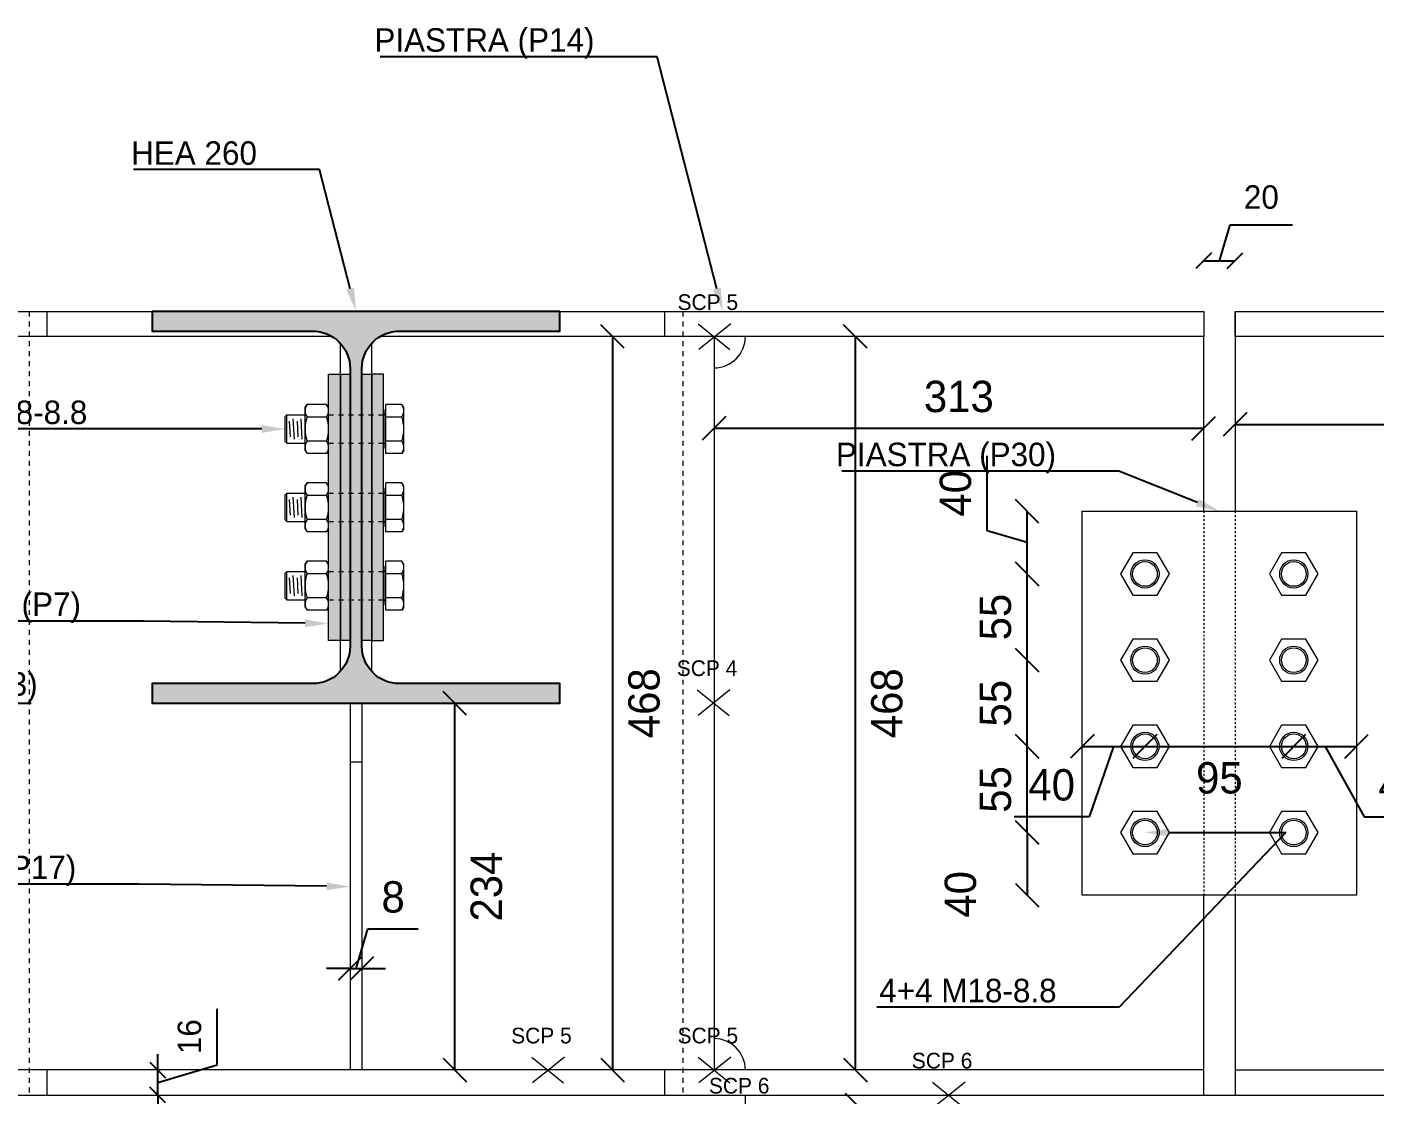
# Model space of a CAD drawing. Header units: millimetres. Extents: x -6949 to 549764, y -83146 to 127128.
# Drawn here: x 51475 to 52335, y -46460 to -45779 of the extents above; entities that cross this region are included whole.
import ezdxf
from ezdxf import colors
from ezdxf.entities.mleader import LeaderData, LeaderLine
from ezdxf.math import Vec2, Vec3

# ---------------------------------------------------------------- set-up
doc = ezdxf.new("R2010")
doc.units = ezdxf.units.MM
doc.linetypes.add('Tratto', pattern=[6.35, 3.175, -3.175])
for name, color, linetype, lineweight in [('bulloni', 5, 'Continuous', 9), ('piastra', 6, 'Continuous', 18), ('S-BEAM', 5, 'Continuous', 18), ('S-COLS', 7, 'Continuous', 18), ('SEZIONI acciaio - Steel sections', 7, 'Continuous', 25), ('tratteggio', 253, 'Tratto', 15)]:
    doc.layers.add(name, color=color, linetype=linetype, lineweight=lineweight)
doc.layers.add('quote', color=7, linetype='Continuous', lineweight=5, true_color=0x383838)
doc.styles.get("Standard").update_dxf_attribs({"font": ''})
doc.styles.get('Standard').set_extended_font_data('Bahnschrift Light')
doc.dimstyles.new('Q 1_10', dxfattribs={"dimtxt": 15, "dimasz": 10, "dimexe": 0.18, "dimexo": 0.0625, "dimgap": 10, "dimtad": 2, "dimdec": 0, "dimzin": 0, "dimdsep": 46, "dimtxsty": 'Standard', "dimblk": 'OBLIQUE', "dimcen": 0, "dimse1": 1, "dimse2": 1, "dimadec": 0, "dimazin": 0, "dimtfac": 1, "dimtdec": 0, "dimtofl": 0, "dimtmove": 1, "dimatfit": 3, "dimfxl": 1, "dimtolj": 1, "dimtzin": 0, "dimarcsym": 1})
doc.dimstyles.new('Q 1_15', dxfattribs={"dimtxt": 20, "dimasz": 15, "dimexe": 0.18, "dimexo": 0.0625, "dimgap": 10, "dimtad": 2, "dimdec": 0, "dimzin": 0, "dimdsep": 46, "dimtxsty": 'Standard', "dimblk": 'OBLIQUE', "dimcen": 0, "dimse1": 1, "dimse2": 1, "dimadec": 0, "dimazin": 0, "dimtfac": 1, "dimtdec": 0, "dimtofl": 0, "dimtmove": 1, "dimatfit": 3, "dimfxl": 1, "dimtolj": 1, "dimtzin": 0, "dimarcsym": 1})

# ---------------------------------------------------------------- blocks, each defined once
blk = doc.blocks.new('_Oblique')
at = {"color": 0, "linetype": 'ByBlock', "lineweight": -2}
blk.add_line((-0.5, -0.5), (0.5, 0.5), dxfattribs=at)
blk = doc.blocks.new('*D946')
at = {"layer": 'Defpoints', "color": 0, "transparency": 16777216}
for p in [(51911.99, -46466.99), (52004.64, -46466.66), (51913.29, -46830.14)]:
    blk.add_point(p, dxfattribs=at)
at = {"layer": 'quote', "color": 0, "lineweight": -2, "transparency": 16777216}
blk.add_line((52005.94, -46829.81), (52004.64, -46466.66), dxfattribs=at)
at = {"layer": 'quote', "color": 0, "lineweight": -2, "transparency": 16777216, "xscale": 15, "yscale": 15, "zscale": 15}
for p, rotation in [((52004.64, -46466.66), 90.20579353596455), ((52005.94, -46829.81), 270.2057935359646)]:
    blk.add_blockref('_Oblique', p, dxfattribs=dict(at, rotation=rotation))
at = {"layer": 'quote', "color": 0, "transparency": 16777216, "insert": (52025.49, -46648.16), "char_height": 20, "attachment_point": 5, "rotation": 270.20579}
blk.add_mtext('\\A1;363', dxfattribs=at)
blk = doc.blocks.new('*D948')
at = {"layer": 'Defpoints', "color": 0, "transparency": 16777216}
for p in [(51971.26, -45976.14), (51971.26, -46444.14), (52003.44, -46444.14)]:
    blk.add_point(p, dxfattribs=at)
at = {"layer": 'quote', "color": 0, "lineweight": -2, "transparency": 16777216}
blk.add_line((52003.44, -45976.14), (52003.44, -46444.14), dxfattribs=at)
at = {"layer": 'quote', "color": 0, "lineweight": -2, "transparency": 16777216, "xscale": 15, "yscale": 15, "zscale": 15}
for p, rotation in [((52003.44, -45976.14), 90), ((52003.44, -46444.14), 270)]:
    blk.add_blockref('_Oblique', p, dxfattribs=dict(at, rotation=rotation))
at = {"layer": 'quote', "color": 0, "transparency": 16777216, "insert": (52023.65, -46210.14), "char_height": 20, "attachment_point": 5, "rotation": 90}
blk.add_mtext('\\A1;468', dxfattribs=at)
blk = doc.blocks.new('*D977')
at = {"layer": 'Defpoints', "color": 0, "transparency": 16777216}
for p in [(52774.63, -46032.2), (52245.8, -46380.14), (52774.63, -46380.14)]:
    blk.add_point(p, dxfattribs=at)
at = {"layer": 'quote', "color": 0, "lineweight": -2, "transparency": 16777216}
blk.add_line((52245.8, -46032.2), (52774.63, -46032.2), dxfattribs=at)
at = {"layer": 'quote', "color": 0, "lineweight": -2, "transparency": 16777216, "xscale": 15, "yscale": 15, "zscale": 15, "rotation": 180}
blk.add_blockref('_Oblique', (52245.8, -46032.2), dxfattribs=at)
at = {"layer": 'quote', "color": 0, "lineweight": -2, "transparency": 16777216, "xscale": 15, "yscale": 15, "zscale": 15}
blk.add_blockref('_Oblique', (52774.63, -46032.2), dxfattribs=at)
at = {"layer": 'quote', "color": 0, "transparency": 16777216, "insert": (52510.21, -46011.98), "char_height": 20, "attachment_point": 5}
blk.add_mtext('\\A1;550', dxfattribs=at)
blk = doc.blocks.new('*D978')
at = {"layer": 'Defpoints', "color": 0, "transparency": 16777216}
for p in [(52225.8, -46034.7), (51913.29, -46210.14), (52225.8, -46210.14)]:
    blk.add_point(p, dxfattribs=at)
at = {"layer": 'quote', "color": 0, "lineweight": -2, "transparency": 16777216}
blk.add_line((51913.29, -46034.7), (52225.8, -46034.7), dxfattribs=at)
at = {"layer": 'quote', "color": 0, "lineweight": -2, "transparency": 16777216, "xscale": 15, "yscale": 15, "zscale": 15, "rotation": 180}
blk.add_blockref('_Oblique', (51913.29, -46034.7), dxfattribs=at)
at = {"layer": 'quote', "color": 0, "lineweight": -2, "transparency": 16777216, "xscale": 15, "yscale": 15, "zscale": 15}
blk.add_blockref('_Oblique', (52225.8, -46034.7), dxfattribs=at)
at = {"layer": 'quote', "color": 0, "transparency": 16777216, "insert": (52069.55, -46014.5), "char_height": 20, "attachment_point": 5}
blk.add_mtext('\\A1;313', dxfattribs=at)
blk = doc.blocks.new('*D979')
at = {"layer": 'Defpoints', "color": 0, "transparency": 16777216}
for p in [(51688.54, -46379.43), (51681.04, -46444.14), (51688.54, -46444.14)]:
    blk.add_point(p, dxfattribs=at)
at = {"layer": 'quote', "color": 0, "lineweight": -2, "transparency": 16777216}
for p, q in [((51684.79, -46379.43), (51692.41, -46354.04)), ((51692.41, -46354.04), (51724.54, -46354.04)), ((51681.04, -46379.43), (51666.04, -46379.43)), ((51681.04, -46379.43), (51688.54, -46379.43)), ((51688.54, -46379.43), (51703.54, -46379.43))]:
    blk.add_line(p, q, dxfattribs=at)
at = {"layer": 'quote', "color": 0, "lineweight": -2, "transparency": 16777216, "xscale": 15, "yscale": 15, "zscale": 15}
blk.add_blockref('_Oblique', (51681.04, -46379.43), dxfattribs=at)
at = {"layer": 'quote', "color": 0, "lineweight": -2, "transparency": 16777216, "xscale": 15, "yscale": 15, "zscale": 15, "rotation": 180}
blk.add_blockref('_Oblique', (51688.54, -46379.43), dxfattribs=at)
at = {"layer": 'quote', "color": 0, "transparency": 16777216, "insert": (51708.47, -46333.84), "char_height": 20, "attachment_point": 5}
blk.add_mtext('\\A1;8', dxfattribs=at)
blk = doc.blocks.new('*D980')
at = {"layer": 'Defpoints', "color": 0, "transparency": 16777216}
for p in [(51674.79, -46210.14), (51747.84, -46210.14), (51674.79, -46444.14)]:
    blk.add_point(p, dxfattribs=at)
at = {"layer": 'quote', "color": 0, "lineweight": -2, "transparency": 16777216}
blk.add_line((51747.84, -46444.14), (51747.84, -46210.14), dxfattribs=at)
at = {"layer": 'quote', "color": 0, "lineweight": -2, "transparency": 16777216, "xscale": 15, "yscale": 15, "zscale": 15}
for p, rotation in [((51747.84, -46210.14), 90), ((51747.84, -46444.14), 270)]:
    blk.add_blockref('_Oblique', p, dxfattribs=dict(at, rotation=rotation))
at = {"layer": 'quote', "color": 0, "transparency": 16777216, "insert": (51768.05, -46327.14), "char_height": 20, "attachment_point": 5, "rotation": 90}
blk.add_mtext('\\A1;234', dxfattribs=at)
blk = doc.blocks.new('*D981')
at = {"layer": 'Defpoints', "color": 0, "transparency": 16777216}
for p in [(51487.66, -45976.14), (51487.66, -46444.14), (51848.48, -46444.14)]:
    blk.add_point(p, dxfattribs=at)
at = {"layer": 'quote', "color": 0, "lineweight": -2, "transparency": 16777216}
blk.add_line((51848.48, -45976.14), (51848.48, -46444.14), dxfattribs=at)
at = {"layer": 'quote', "color": 0, "lineweight": -2, "transparency": 16777216, "xscale": 15, "yscale": 15, "zscale": 15}
for p, rotation in [((51848.48, -45976.14), 90), ((51848.48, -46444.14), 270)]:
    blk.add_blockref('_Oblique', p, dxfattribs=dict(at, rotation=rotation))
at = {"layer": 'quote', "color": 0, "transparency": 16777216, "insert": (51868.69, -46210.14), "char_height": 20, "attachment_point": 5, "rotation": 90}
blk.add_mtext('\\A1;468', dxfattribs=at)
blk = doc.blocks.new('*D1122')
at = {"layer": 'Defpoints', "color": 0, "transparency": 16777216}
for p in [(52245.8, -45944.14), (52245.8, -45960.14), (52504.94, -45960.14)]:
    blk.add_point(p, dxfattribs=at)
at = {"layer": 'quote', "color": 0, "lineweight": -2, "transparency": 16777216}
for p, q in [((52542.85, -45940.77), (52542.85, -45905.07)), ((52504.94, -45944.14), (52504.94, -45934.14)), ((52504.94, -45952.14), (52542.85, -45940.77)), ((52504.94, -45944.14), (52504.94, -45960.14)), ((52504.94, -45960.14), (52504.94, -45970.14))]:
    blk.add_line(p, q, dxfattribs=at)
at = {"layer": 'quote', "color": 0, "lineweight": -2, "transparency": 16777216, "xscale": 10, "yscale": 10, "zscale": 10}
for p, rotation in [((52504.94, -45944.14), 270), ((52504.94, -45960.14), 90)]:
    blk.add_blockref('_Oblique', p, dxfattribs=dict(at, rotation=rotation))
at = {"layer": 'quote', "color": 0, "transparency": 16777216, "insert": (52525.27, -45922.92), "char_height": 15, "attachment_point": 5, "rotation": 90}
blk.add_mtext('\\A1;16', dxfattribs=at)
blk = doc.blocks.new('*D1123')
at = {"layer": 'Defpoints', "color": 0, "transparency": 16777216}
for p in [(52245.8, -45927.74), (52225.8, -45976.14), (52245.8, -45976.14)]:
    blk.add_point(p, dxfattribs=at)
at = {"layer": 'quote', "color": 0, "lineweight": -2, "transparency": 16777216}
for p, q in [((52235.8, -45927.74), (52242.65, -45904.89)), ((52242.65, -45904.89), (52282.54, -45904.89)), ((52225.8, -45927.74), (52245.8, -45927.74))]:
    blk.add_line(p, q, dxfattribs=at)
at = {"layer": 'quote', "color": 0, "lineweight": -2, "transparency": 16777216, "xscale": 10, "yscale": 10, "zscale": 10, "rotation": 180}
blk.add_blockref('_Oblique', (52225.8, -45927.74), dxfattribs=at)
at = {"layer": 'quote', "color": 0, "lineweight": -2, "transparency": 16777216, "xscale": 10, "yscale": 10, "zscale": 10}
blk.add_blockref('_Oblique', (52245.8, -45927.74), dxfattribs=at)
at = {"layer": 'quote', "color": 0, "transparency": 16777216, "insert": (52262.6, -45887.22), "char_height": 15, "attachment_point": 5}
blk.add_mtext('\\A1;20', dxfattribs=at)
blk = doc.blocks.new('*D1124')
at = {"layer": 'Defpoints', "color": 0, "transparency": 16777216}
for p in [(51487.66, -46444.14), (51558.22, -46444.14), (51487.66, -46460.14)]:
    blk.add_point(p, dxfattribs=at)
at = {"layer": 'quote', "color": 0, "lineweight": -2, "transparency": 16777216}
for p, q in [((51596.14, -46440.77), (51596.14, -46405.07)), ((51558.22, -46444.14), (51558.22, -46434.14)), ((51558.22, -46452.14), (51596.14, -46440.77)), ((51558.22, -46460.14), (51558.22, -46444.14)), ((51558.22, -46460.14), (51558.22, -46470.14))]:
    blk.add_line(p, q, dxfattribs=at)
at = {"layer": 'quote', "color": 0, "lineweight": -2, "transparency": 16777216, "xscale": 10, "yscale": 10, "zscale": 10}
for p, rotation in [((51558.22, -46444.14), 270), ((51558.22, -46460.14), 90)]:
    blk.add_blockref('_Oblique', p, dxfattribs=dict(at, rotation=rotation))
at = {"layer": 'quote', "color": 0, "transparency": 16777216, "insert": (51578.56, -46422.92), "char_height": 15, "attachment_point": 5, "rotation": 90}
blk.add_mtext('\\A1;16', dxfattribs=at)
blk = doc.blocks.new('x')
at = {"layer": 'quote', "color": 1, "lineweight": 20}
for p, q in [((12519.77, -46826.46), (12540.09, -46842.86)), ((12540.61, -46826.46), (12520.29, -46842.86))]:
    blk.add_line(p, q, dxfattribs=at)
blk = doc.blocks.new('*U1960')
at = {"layer": 'bulloni'}
blk.add_lwpolyline([(-15.59, 0), (-7.79, -13.5), (7.79, -13.5), (15.59, 0), (7.79, 13.5), (-7.79, 13.5)], close=True, dxfattribs=at)
for radius in [9, 7.88]:
    blk.add_circle((0, 0), radius, dxfattribs=at)
blk = doc.blocks.new('*U1961')
at = {"color": 0, "linetype": 'ByBlock', "lineweight": -2, "transparency": 16777216}
for p in [(0, 0), (95.01, 0), (0, -55), (95.01, -55), (0, -110), (95.01, -110), (0, -165), (95.01, -165)]:
    blk.add_blockref('*U1960', p, dxfattribs=at)
blk = doc.blocks.new('*D1962')
at = {"layer": 'Defpoints', "color": 0, "transparency": 16777216}
for p in [(52113.11, -46237.64), (52188.29, -46237.64), (52188.29, -46292.64)]:
    blk.add_point(p, dxfattribs=at)
at = {"layer": 'quote', "color": 0, "lineweight": -2, "transparency": 16777216}
blk.add_line((52113.11, -46292.64), (52113.11, -46237.64), dxfattribs=at)
at = {"layer": 'quote', "color": 0, "lineweight": -2, "transparency": 16777216, "xscale": 15, "yscale": 15, "zscale": 15}
for p, rotation in [((52113.11, -46237.64), 90), ((52113.11, -46292.64), 270)]:
    blk.add_blockref('_Oblique', p, dxfattribs=dict(at, rotation=rotation))
at = {"layer": 'quote', "color": 0, "transparency": 16777216, "insert": (52093, -46265.14), "char_height": 20, "attachment_point": 5, "rotation": 90}
blk.add_mtext('\\A1;55', dxfattribs=at)
blk = doc.blocks.new('*D1963')
at = {"layer": 'Defpoints', "color": 0, "transparency": 16777216}
for p in [(52113.11, -46182.64), (52188.29, -46182.64), (52188.29, -46237.64)]:
    blk.add_point(p, dxfattribs=at)
at = {"layer": 'quote', "color": 0, "lineweight": -2, "transparency": 16777216}
blk.add_line((52113.11, -46237.64), (52113.11, -46182.64), dxfattribs=at)
at = {"layer": 'quote', "color": 0, "lineweight": -2, "transparency": 16777216, "xscale": 15, "yscale": 15, "zscale": 15}
for p, rotation in [((52113.11, -46182.64), 90), ((52113.11, -46237.64), 270)]:
    blk.add_blockref('_Oblique', p, dxfattribs=dict(at, rotation=rotation))
at = {"layer": 'quote', "color": 0, "transparency": 16777216, "insert": (52093, -46210.14), "char_height": 20, "attachment_point": 5, "rotation": 90}
blk.add_mtext('\\A1;55', dxfattribs=at)
blk = doc.blocks.new('*D1964')
at = {"layer": 'Defpoints', "color": 0, "transparency": 16777216}
for p in [(52113.11, -46127.64), (52188.29, -46127.64), (52188.29, -46182.64)]:
    blk.add_point(p, dxfattribs=at)
at = {"layer": 'quote', "color": 0, "lineweight": -2, "transparency": 16777216}
blk.add_line((52113.11, -46182.64), (52113.11, -46127.64), dxfattribs=at)
at = {"layer": 'quote', "color": 0, "lineweight": -2, "transparency": 16777216, "xscale": 15, "yscale": 15, "zscale": 15}
for p, rotation in [((52113.11, -46127.64), 90), ((52113.11, -46182.64), 270)]:
    blk.add_blockref('_Oblique', p, dxfattribs=dict(at, rotation=rotation))
at = {"layer": 'quote', "color": 0, "transparency": 16777216, "insert": (52093, -46155.14), "char_height": 20, "attachment_point": 5, "rotation": 90}
blk.add_mtext('\\A1;55', dxfattribs=at)
blk = doc.blocks.new('*D1965')
at = {"layer": 'Defpoints', "color": 0, "transparency": 16777216}
for p in [(52113.11, -46087.64), (52148.29, -46087.64), (52188.29, -46127.64)]:
    blk.add_point(p, dxfattribs=at)
at = {"layer": 'quote', "color": 0, "lineweight": -2, "transparency": 16777216}
for p, q in [((52087.7, -46100.02), (52087.7, -46052.3)), ((52113.11, -46127.64), (52113.11, -46087.64)), ((52113.11, -46107.64), (52087.7, -46100.02))]:
    blk.add_line(p, q, dxfattribs=at)
at = {"layer": 'quote', "color": 0, "lineweight": -2, "transparency": 16777216, "xscale": 15, "yscale": 15, "zscale": 15}
for p, rotation in [((52113.11, -46087.64), 90), ((52113.11, -46127.64), 270)]:
    blk.add_blockref('_Oblique', p, dxfattribs=dict(at, rotation=rotation))
at = {"layer": 'quote', "color": 0, "transparency": 16777216, "insert": (52067.47, -46076.16), "char_height": 20, "attachment_point": 5, "rotation": 90}
blk.add_mtext('\\A1;40', dxfattribs=at)
blk = doc.blocks.new('*D1966')
at = {"layer": 'Defpoints', "color": 0, "transparency": 16777216}
for p in [(52188.29, -46292.64), (52113.11, -46332.64), (52148.29, -46332.64)]:
    blk.add_point(p, dxfattribs=at)
at = {"layer": 'quote', "color": 0, "lineweight": -2, "transparency": 16777216}
blk.add_line((52113.11, -46292.64), (52113.11, -46332.64), dxfattribs=at)
at = {"layer": 'quote', "color": 0, "lineweight": -2, "transparency": 16777216, "xscale": 15, "yscale": 15, "zscale": 15}
for p, rotation in [((52113.11, -46292.64), 90), ((52113.11, -46332.64), 270)]:
    blk.add_blockref('_Oblique', p, dxfattribs=dict(at, rotation=rotation))
at = {"layer": 'quote', "color": 0, "transparency": 16777216, "insert": (52070.63, -46332.09), "char_height": 20, "attachment_point": 5, "rotation": 90}
blk.add_mtext('\\A1;40', dxfattribs=at)
blk = doc.blocks.new('*D1967')
at = {"layer": 'Defpoints', "color": 0, "transparency": 16777216}
for p in [(52188.29, -46182.64), (52148.29, -46222.64), (52188.29, -46237.64)]:
    blk.add_point(p, dxfattribs=at)
at = {"layer": 'quote', "color": 0, "lineweight": -2, "transparency": 16777216}
for p, q in [((52148.29, -46237.64), (52188.29, -46237.64)), ((52168.29, -46237.64), (52152.65, -46282.56)), ((52152.65, -46282.56), (52104.94, -46282.56))]:
    blk.add_line(p, q, dxfattribs=at)
at = {"layer": 'quote', "color": 0, "lineweight": -2, "transparency": 16777216, "xscale": 15, "yscale": 15, "zscale": 15, "rotation": 180}
blk.add_blockref('_Oblique', (52148.29, -46237.64), dxfattribs=at)
at = {"layer": 'quote', "color": 0, "lineweight": -2, "transparency": 16777216, "xscale": 15, "yscale": 15, "zscale": 15}
blk.add_blockref('_Oblique', (52188.29, -46237.64), dxfattribs=at)
at = {"layer": 'quote', "color": 0, "transparency": 16777216, "insert": (52128.79, -46262.33), "char_height": 20, "attachment_point": 5}
blk.add_mtext('\\A1;40', dxfattribs=at)
blk = doc.blocks.new('*D1968')
at = {"layer": 'Defpoints', "color": 0, "transparency": 16777216}
for p in [(52188.29, -46182.64), (52283.31, -46182.64), (52283.31, -46237.64)]:
    blk.add_point(p, dxfattribs=at)
at = {"layer": 'quote', "color": 0, "lineweight": -2, "transparency": 16777216}
blk.add_line((52188.29, -46237.64), (52283.31, -46237.64), dxfattribs=at)
at = {"layer": 'quote', "color": 0, "lineweight": -2, "transparency": 16777216, "xscale": 15, "yscale": 15, "zscale": 15, "rotation": 180}
blk.add_blockref('_Oblique', (52188.29, -46237.64), dxfattribs=at)
at = {"layer": 'quote', "color": 0, "lineweight": -2, "transparency": 16777216, "xscale": 15, "yscale": 15, "zscale": 15}
blk.add_blockref('_Oblique', (52283.31, -46237.64), dxfattribs=at)
at = {"layer": 'quote', "color": 0, "transparency": 16777216, "insert": (52235.8, -46257.85), "char_height": 20, "attachment_point": 5}
blk.add_mtext('\\A1;95', dxfattribs=at)
blk = doc.blocks.new('*D1969')
at = {"layer": 'Defpoints', "color": 0, "transparency": 16777216}
for p in [(52283.31, -46182.64), (52323.31, -46222.64), (52323.31, -46237.64)]:
    blk.add_point(p, dxfattribs=at)
at = {"layer": 'quote', "color": 0, "lineweight": -2, "transparency": 16777216}
for p, q in [((52283.31, -46237.64), (52323.31, -46237.64)), ((52303.31, -46237.64), (52328.27, -46282.56)), ((52328.27, -46282.56), (52375.99, -46282.56))]:
    blk.add_line(p, q, dxfattribs=at)
at = {"layer": 'quote', "color": 0, "lineweight": -2, "transparency": 16777216, "xscale": 15, "yscale": 15, "zscale": 15, "rotation": 180}
blk.add_blockref('_Oblique', (52283.31, -46237.64), dxfattribs=at)
at = {"layer": 'quote', "color": 0, "lineweight": -2, "transparency": 16777216, "xscale": 15, "yscale": 15, "zscale": 15}
blk.add_blockref('_Oblique', (52323.31, -46237.64), dxfattribs=at)
at = {"layer": 'quote', "color": 0, "transparency": 16777216, "insert": (52352.13, -46262.33), "char_height": 20, "attachment_point": 5}
blk.add_mtext('\\A1;40', dxfattribs=at)

msp = doc.modelspace()

# ---------------------------------------------------------------- hatches: boundary and pattern name
at = {"true_color": 0xc7c8ca}
h = msp.add_hatch(color=9, dxfattribs=at)
h.dxf.hatch_style = 1
h.paths.add_polyline_path([(51712.54, -45972.64), (51814.79, -45972.64), (51814.79, -45960.14), (51554.79, -45960.14), (51554.79, -45972.64), (51657.04, -45972.64, -0.414214), (51681.04, -45996.64), (51681.04, -46026.14), (51688.54, -46026.14), (51688.54, -45996.64, -0.414214)])
h.paths.add_polyline_path([(51681.04, -46076.14), (51688.54, -46076.14), (51688.54, -46044.14), (51681.04, -46044.14)])
h.paths.add_polyline_path([(51688.54, -46094.14), (51681.04, -46094.14), (51681.04, -46126.14), (51688.54, -46126.14)])
h.paths.add_polyline_path([(51688.54, -46144.14), (51681.04, -46144.14), (51681.04, -46173.64, -0.414214), (51657.04, -46197.64), (51554.79, -46197.64), (51554.79, -46210.14), (51814.79, -46210.14), (51814.79, -46197.64), (51712.54, -46197.64, -0.414214), (51688.54, -46173.64)])
h = msp.add_hatch(color=9, dxfattribs=at)
h.dxf.hatch_style = 1
h.paths.add_polyline_path([(51688.54, -46026.14), (51681.04, -46026.14), (51681.04, -46044.14), (51688.54, -46044.14)])
h = msp.add_hatch(color=9, dxfattribs=at)
h.dxf.hatch_style = 1
h.paths.add_polyline_path([(51688.54, -46126.14), (51681.04, -46126.14), (51681.04, -46144.14), (51688.54, -46144.14)])
h.paths.add_polyline_path([(51688.54, -46076.14), (51681.04, -46076.14), (51681.04, -46094.14), (51688.54, -46094.14)])
at = {"layer": 'piastra'}
h = msp.add_hatch(color=203, dxfattribs=at)
h.dxf.hatch_style = 1
h.paths.add_polyline_path([(51674.79, -46000.14), (51667.29, -46000.14), (51667.29, -46026.14), (51674.79, -46026.14)])
h.paths.add_polyline_path([(51674.79, -46044.14), (51667.29, -46044.14), (51667.29, -46048.84), (51667.29, -46076.14), (51674.79, -46076.14)])
h.paths.add_polyline_path([(51674.79, -46094.14), (51667.29, -46094.14), (51667.29, -46098.84), (51667.29, -46126.14), (51674.79, -46126.14)])
h.paths.add_polyline_path([(51674.79, -46144.14), (51667.29, -46144.14), (51667.29, -46148.84), (51667.29, -46170.14), (51674.79, -46170.14)])
h = msp.add_hatch(color=203, dxfattribs=at)
h.dxf.hatch_style = 1
h.paths.add_polyline_path([(51681.04, -46044.14), (51674.79, -46044.14), (51674.79, -46076.14), (51681.04, -46076.14)])
h.paths.add_polyline_path([(51694.79, -46044.14), (51688.54, -46044.14), (51688.54, -46076.14), (51694.79, -46076.14)])
h.paths.add_polyline_path([(51694.79, -46000.14), (51688.54, -46000.14), (51688.54, -46026.14), (51694.79, -46026.14)])
h.paths.add_polyline_path([(51681.04, -46000.14), (51674.79, -46000.14), (51674.79, -46026.14), (51681.04, -46026.14)])
h = msp.add_hatch(color=203, dxfattribs=at)
h.dxf.hatch_style = 1
h.paths.add_polyline_path([(51702.29, -46000.14), (51694.79, -46000.14), (51694.79, -46026.14), (51702.29, -46026.14)])
h.paths.add_polyline_path([(51702.29, -46044.14), (51694.79, -46044.14), (51694.79, -46076.14), (51702.29, -46076.14)])
h = msp.add_hatch(color=203, dxfattribs=at)
h.dxf.hatch_style = 1
h.paths.add_polyline_path([(51674.79, -46076.14), (51667.29, -46076.14), (51667.29, -46094.14), (51674.79, -46094.14)])
h.paths.add_polyline_path([(51702.29, -46076.14), (51694.79, -46076.14), (51694.79, -46094.14), (51702.29, -46094.14)])
h.paths.add_polyline_path([(51702.29, -46026.14), (51694.79, -46026.14), (51694.79, -46044.14), (51702.29, -46044.14)])
h.paths.add_polyline_path([(51674.79, -46026.14), (51667.29, -46026.14), (51667.29, -46044.14), (51674.79, -46044.14)])
h = msp.add_hatch(color=203, dxfattribs=at)
h.dxf.hatch_style = 1
h.paths.add_polyline_path([(51681.04, -46026.14), (51674.79, -46026.14), (51674.79, -46044.14), (51681.04, -46044.14)])
h.paths.add_polyline_path([(51694.79, -46026.14), (51688.54, -46026.14), (51688.54, -46044.14), (51694.79, -46044.14)])
h.paths.add_polyline_path([(51681.04, -46076.14), (51674.79, -46076.14), (51674.79, -46094.14), (51681.04, -46094.14)])
h.paths.add_polyline_path([(51694.79, -46076.14), (51688.54, -46076.14), (51688.54, -46094.14), (51694.79, -46094.14)])
h = msp.add_hatch(color=203, dxfattribs=at)
h.dxf.hatch_style = 1
h.paths.add_polyline_path([(51681.04, -46094.14), (51674.79, -46094.14), (51674.79, -46126.14), (51681.04, -46126.14)])
h.paths.add_polyline_path([(51694.79, -46094.14), (51688.54, -46094.14), (51688.54, -46126.14), (51694.79, -46126.14)])
h = msp.add_hatch(color=203, dxfattribs=at)
h.dxf.hatch_style = 1
h.paths.add_polyline_path([(51702.29, -46094.14), (51694.79, -46094.14), (51694.79, -46126.14), (51702.29, -46126.14)])
h.paths.add_polyline_path([(51702.29, -46144.14), (51694.79, -46144.14), (51694.79, -46170.14), (51702.29, -46170.14)])
h = msp.add_hatch(color=203, dxfattribs=at)
h.dxf.hatch_style = 1
h.paths.add_polyline_path([(51702.29, -46126.14), (51694.79, -46126.14), (51694.79, -46144.14), (51702.29, -46144.14)])
h.paths.add_polyline_path([(51674.79, -46126.14), (51667.29, -46126.14), (51667.29, -46144.14), (51674.79, -46144.14)])
h = msp.add_hatch(color=203, dxfattribs=at)
h.dxf.hatch_style = 1
h.paths.add_polyline_path([(51694.79, -46126.14), (51688.54, -46126.14), (51688.54, -46144.14), (51694.79, -46144.14)])
h.paths.add_polyline_path([(51681.04, -46126.14), (51674.79, -46126.14), (51674.79, -46144.14), (51681.04, -46144.14)])
h = msp.add_hatch(color=203, dxfattribs=at)
h.dxf.hatch_style = 1
h.paths.add_polyline_path([(51694.79, -46144.14), (51688.54, -46144.14), (51688.54, -46170.14), (51694.79, -46170.14)])
h.paths.add_polyline_path([(51681.04, -46144.14), (51674.79, -46144.14), (51674.79, -46170.14), (51681.04, -46170.14)])

# ---------------------------------------------------------------- linework, layer by layer
at = {"layer": 'bulloni'}
for p, q in [((51652.29, -46021.44), (51653.55, -46019.56)), ((51666.03, -46019.56), (51653.55, -46019.56)), ((51667.29, -46021.44), (51666.03, -46019.56)), ((51703.79, -46050.73), (51703.79, -46019.56)), ((51714.03, -46019.56), (51703.79, -46019.56)), ((51715.29, -46021.44), (51714.03, -46019.56)), ((51639.66, -46027.14), (51640.66, -46026.14)), ((51639.66, -46043.14), (51639.66, -46027.14)), ((51640.66, -46026.14), (51652.29, -46026.14)), ((51640.66, -46044.14), (51640.66, -46026.14)), ((51644.56, -46028.64), (51645.28, -46041.64)), ((51649.56, -46028.64), (51650.28, -46041.64)), ((51652.29, -46048.84), (51652.29, -46021.44)), ((51653.55, -46027.35), (51666.03, -46027.35)), ((51667.29, -46048.84), (51667.29, -46021.44)), ((51703.29, -46047.64), (51703.29, -46022.64)), ((51703.79, -46022.64), (51703.29, -46022.64)), ((51703.79, -46027.35), (51714.03, -46027.35)), ((51715.29, -46048.84), (51715.29, -46021.44)), ((51642.14, -46030.14), (51642.7, -46040.14)), ((51647.14, -46030.14), (51647.7, -46040.14)), ((51640.66, -46044.14), (51639.66, -46043.14)), ((51640.66, -46044.14), (51652.29, -46044.14)), ((51666.03, -46042.94), (51653.55, -46042.94)), ((51714.03, -46042.94), (51703.79, -46042.94)), ((51652.29, -46048.84), (51653.55, -46050.73)), ((51666.03, -46050.73), (51653.55, -46050.73)), ((51667.29, -46048.84), (51666.03, -46050.73)), ((51703.79, -46047.64), (51703.29, -46047.64)), ((51714.03, -46050.73), (51703.79, -46050.73)), ((51715.29, -46048.84), (51714.03, -46050.73)), ((51652.29, -46071.44), (51653.55, -46069.56)), ((51652.29, -46098.84), (51652.29, -46071.44)), ((51666.03, -46069.56), (51653.55, -46069.56)), ((51667.29, -46071.44), (51666.03, -46069.56)), ((51667.29, -46098.84), (51667.29, -46071.44)), ((51703.29, -46097.64), (51703.29, -46072.64)), ((51703.79, -46072.64), (51703.29, -46072.64)), ((51703.79, -46100.73), (51703.79, -46069.56)), ((51714.03, -46069.56), (51703.79, -46069.56)), ((51715.29, -46071.44), (51714.03, -46069.56)), ((51715.29, -46098.84), (51715.29, -46071.44)), ((51639.66, -46077.14), (51640.66, -46076.14)), ((51639.66, -46093.14), (51639.66, -46077.14)), ((51640.66, -46076.14), (51652.29, -46076.14)), ((51640.66, -46094.14), (51640.66, -46076.14)), ((51642.14, -46080.14), (51642.7, -46090.14)), ((51644.56, -46078.64), (51645.28, -46091.64)), ((51647.14, -46080.14), (51647.7, -46090.14)), ((51649.56, -46078.64), (51650.28, -46091.64)), ((51653.55, -46077.35), (51666.03, -46077.35)), ((51703.79, -46077.35), (51714.03, -46077.35)), ((51640.66, -46094.14), (51639.66, -46093.14)), ((51640.66, -46094.14), (51652.29, -46094.14)), ((51666.03, -46092.94), (51653.55, -46092.94)), ((51703.79, -46097.64), (51703.29, -46097.64)), ((51714.03, -46092.94), (51703.79, -46092.94)), ((51652.29, -46098.84), (51653.55, -46100.73)), ((51666.03, -46100.73), (51653.55, -46100.73)), ((51667.29, -46098.84), (51666.03, -46100.73)), ((51714.03, -46100.73), (51703.79, -46100.73)), ((51715.29, -46098.84), (51714.03, -46100.73)), ((51652.29, -46121.44), (51653.55, -46119.56)), ((51652.29, -46148.84), (51652.29, -46121.44)), ((51666.03, -46119.56), (51653.55, -46119.56)), ((51667.29, -46121.44), (51666.03, -46119.56)), ((51667.29, -46148.84), (51667.29, -46121.44)), ((51703.29, -46147.64), (51703.29, -46122.64)), ((51703.79, -46122.64), (51703.29, -46122.64)), ((51703.79, -46150.73), (51703.79, -46119.56)), ((51714.03, -46119.56), (51703.79, -46119.56)), ((51715.29, -46121.44), (51714.03, -46119.56)), ((51715.29, -46148.84), (51715.29, -46121.44)), ((51639.66, -46127.14), (51640.66, -46126.14)), ((51639.66, -46143.14), (51639.66, -46127.14)), ((51640.66, -46126.14), (51652.29, -46126.14)), ((51640.66, -46144.14), (51640.66, -46126.14)), ((51642.14, -46130.14), (51642.7, -46140.14)), ((51644.56, -46128.64), (51645.28, -46141.64)), ((51647.14, -46130.14), (51647.7, -46140.14)), ((51649.56, -46128.64), (51650.28, -46141.64)), ((51653.55, -46127.35), (51666.03, -46127.35)), ((51703.79, -46127.35), (51714.03, -46127.35)), ((51640.66, -46144.14), (51639.66, -46143.14)), ((51640.66, -46144.14), (51652.29, -46144.14)), ((51652.29, -46148.84), (51653.55, -46150.73)), ((51666.03, -46142.94), (51653.55, -46142.94)), ((51667.29, -46148.84), (51666.03, -46150.73)), ((51703.79, -46147.64), (51703.29, -46147.64)), ((51714.03, -46142.94), (51703.79, -46142.94)), ((51715.29, -46148.84), (51714.03, -46150.73)), ((51666.03, -46150.73), (51653.55, -46150.73)), ((51714.03, -46150.73), (51703.79, -46150.73))]:
    msp.add_line(p, q, dxfattribs=at)
at = {"layer": 'bulloni', "linetype": 'Tratto'}
for points in [[(51667.29, -46026.14), (51702.29, -46026.14)], [(51667.29, -46044.14), (51702.29, -46044.14)], [(51667.29, -46076.14), (51702.29, -46076.14)], [(51667.29, -46094.14), (51702.29, -46094.14)], [(51667.29, -46126.14), (51702.29, -46126.14)], [(51667.29, -46144.14), (51702.29, -46144.14)]]:
    msp.add_lwpolyline(points, dxfattribs=at)
at = {"layer": 'bulloni'}
for centre, radius, start, end in [((51658.96, -46023.45), 6.67, 144.26215, 215.73785), ((51660.62, -46023.45), 6.67, 324.26215, 35.73785), ((51708.62, -46023.45), 6.67, 324.26215, 35.73785), ((51677.1, -46035.14), 24.8, 161.68582, 198.31418), ((51642.49, -46035.14), 24.8, 341.68582, 18.31418), ((51702.29, -46025.14), 1, 270, 0), ((51690.49, -46035.14), 24.8, 341.68582, 18.31418), ((51658.96, -46046.84), 6.67, 144.26215, 215.73785), ((51660.62, -46046.84), 6.67, 324.26215, 35.73785), ((51702.29, -46045.14), 1, 0, 90), ((51708.62, -46046.84), 6.67, 324.26215, 35.73785), ((51658.96, -46073.45), 6.67, 144.26215, 215.73785), ((51660.62, -46073.45), 6.67, 324.26215, 35.73785), ((51708.62, -46073.45), 6.67, 324.26215, 35.73785), ((51677.1, -46085.14), 24.8, 161.68582, 198.31418), ((51642.49, -46085.14), 24.8, 341.68582, 18.31418), ((51702.29, -46075.14), 1, 270, 0), ((51690.49, -46085.14), 24.8, 341.68582, 18.31418), ((51658.96, -46096.84), 6.67, 144.26215, 215.73785), ((51660.62, -46096.84), 6.67, 324.26215, 35.73785), ((51702.29, -46095.14), 1, 0, 90), ((51708.62, -46096.84), 6.67, 324.26215, 35.73785), ((51658.96, -46123.45), 6.67, 144.26215, 215.73785), ((51660.62, -46123.45), 6.67, 324.26215, 35.73785), ((51708.62, -46123.45), 6.67, 324.26215, 35.73785), ((51677.1, -46135.14), 24.8, 161.68582, 198.31418), ((51642.49, -46135.14), 24.8, 341.68582, 18.31418), ((51702.29, -46125.14), 1, 270, 0), ((51690.49, -46135.14), 24.8, 341.68582, 18.31418), ((51658.96, -46146.84), 6.67, 144.26215, 215.73785), ((51660.62, -46146.84), 6.67, 324.26215, 35.73785), ((51702.29, -46145.14), 1, 0, 90), ((51708.62, -46146.84), 6.67, 324.26215, 35.73785)]:
    msp.add_arc(centre, radius, start, end, dxfattribs=at)
at = {"layer": 'piastra'}
for p, q in [((51674.79, -46189.8), (51674.79, -45980.49)), ((51694.79, -46189.8), (51694.79, -45980.49))]:
    msp.add_line(p, q, dxfattribs=at)
for points in [[(51669.52, -45976.14), (51143.78, -45976.14), (51143.78, -45960.14), (52225.8, -45960.14), (52225.8, -45976.14), (51700.06, -45976.14)], [(51487.66, -45976.14), (51487.66, -45960.14)], [(51881.92, -45976.14), (51881.92, -45960.14)], [(52225.8, -46087.64), (52225.8, -45976.14)], [(51681.04, -46210.14), (51681.04, -46444.14)], [(51688.54, -46210.14), (51688.54, -46444.14)], [(51681.04, -46247.46), (51688.54, -46247.46)], [(52225.8, -46444.14), (52225.8, -46332.64)], [(51658.69, -46444.14), (51143.78, -46444.14), (51143.78, -46460.14), (52225.8, -46460.14), (52225.8, -46444.14), (51658.69, -46444.14)], [(51487.66, -46460.14), (51487.66, -46444.14)], [(51881.92, -46460.14), (51881.92, -46444.14)], [(52794.63, -46476.14), (51933.29, -46476.14), (51933.29, -46460.14), (52794.63, -46460.14)]]:
    msp.add_lwpolyline(points, dxfattribs=at)
for points in [[(51667.29, -46000.14), (51674.79, -46000.14), (51674.79, -46170.14), (51667.29, -46170.14)], [(51674.79, -46000.14), (51681.04, -46000.14), (51681.04, -46170.14), (51674.79, -46170.14)], [(51688.54, -46000.14), (51694.79, -46000.14), (51694.79, -46170.14), (51688.54, -46170.14)], [(51702.29, -46000.14), (51694.79, -46000.14), (51694.79, -46170.14), (51702.29, -46170.14)], [(52148.29, -46087.64), (52323.31, -46087.64), (52323.31, -46332.64), (52148.29, -46332.64)]]:
    msp.add_lwpolyline(points, close=True, dxfattribs=at)
for centre, start, end in [((51913.29, -45976.14), 270, 0), ((51913.29, -46444.14), 0, 90)]:
    msp.add_arc(centre, 20, start, end, dxfattribs=at)
at = {"layer": 'S-BEAM'}
for points in [[(52245.8, -45960.14), (52245.8, -46087.64)], [(53047.52, -45976.14), (52245.8, -45976.14), (52245.8, -45960.14), (53050.98, -45960.14)], [(52245.8, -46332.64), (52245.8, -46460.14)], [(52245.8, -46444.14), (53102.64, -46444.14)]]:
    msp.add_lwpolyline(points, dxfattribs=at)
at = {"layer": 'S-COLS'}
msp.add_line((51913.29, -45976.14), (51913.29, -46444.14), dxfattribs=at)
at = {"layer": 'SEZIONI acciaio - Steel sections'}
msp.add_lwpolyline([(51814.79, -45960.14), (51554.79, -45960.14), (51554.79, -45972.64), (51657.04, -45972.64, -0.414214), (51681.04, -45996.64), (51681.04, -46173.64, -0.414214), (51657.04, -46197.64), (51554.79, -46197.64), (51554.79, -46210.14), (51814.79, -46210.14), (51814.79, -46197.64), (51712.54, -46197.64, -0.414214), (51688.54, -46173.64), (51688.54, -45996.64, -0.414214), (51712.54, -45972.64), (51814.79, -45972.64)], format="xyb", close=True, dxfattribs=at)
at = {"layer": 'tratteggio'}
for points in [[(51476.29, -45960.14), (51476.29, -46460.14)], [(51893.29, -45960.14), (51893.29, -46460.14)]]:
    msp.add_lwpolyline(points, dxfattribs=at)
at = {"layer": 'tratteggio', "color": 30, "ltscale": 0.4}
msp.add_lwpolyline([(52225.8, -46087.64), (52225.8, -46332.64)], dxfattribs=at)
at = {"layer": 'tratteggio', "color": 5, "ltscale": 0.4}
msp.add_lwpolyline([(52245.8, -46087.64), (52245.8, -46332.64)], dxfattribs=at)

# ---------------------------------------------------------------- block references
msp.add_blockref('*U1961', (52188.29, -46127.64))
at = {"layer": 'quote'}
for p in [(39383.36, 858.52), (39382.84, 624.93), (39277.17, 390.52), (39383.36, 390.52), (39532.86, 374.52)]:
    msp.add_blockref('x', p, dxfattribs=at)

# ---------------------------------------------------------------- texts
at = {"layer": 'quote', "color": 1, "char_height": 10, "attachment_point": 1}
for s, insert in [('SCP 5', (51890.01, -45949.2)), ('SCP 4', (51889.5, -46182.78)), ('SCP 5', (51783.82, -46417.2)), ('SCP 5', (51890.01, -46417.2)), ('SCP 6', (52039.51, -46433.2)), ('SCP 6', (51910.01, -46449.2))]:
    msp.add_mtext_dynamic_manual_height_columns(s, width=110.5549, gutter_width=1, heights=[0], dxfattribs=dict(at, insert=insert))

# ---------------------------------------------------------------- dimensions: what is measured, and where the dimension line sits
at = {"layer": 'quote'}
for p1, p2, distance, dimstyle, picture, middle in [((52225.8, -45976.14), (52245.8, -45976.14), 48.4, 'Q 1_10', '*D1123', (52252.65, -45887.22)), ((52245.8, -45944.14), (52245.8, -45960.14), 259.14, 'Q 1_10', '*D1122', (52525.27, -45930.77)), ((51971.26, -45976.14), (51971.26, -46444.14), 32.18, 'Q 1_15', '*D948', (52023.65, -46210.14)), ((51913.29, -46210.14), (52225.8, -46210.14), 175.44, 'Q 1_15', '*D978', (52069.55, -46014.5)), ((51487.66, -46460.14), (51487.66, -46444.14), -70.57, 'Q 1_10', '*D1124', (51578.56, -46430.77)), ((51913.29, -46830.14), (51911.99, -46466.99), -92.65, 'Q 1_15', '*D946', (52025.49, -46648.16))]:
    dim = msp.add_aligned_dim(p1=p1, p2=p2, distance=distance, dimstyle=dimstyle, dxfattribs=at)
    dim.commit()
    dim.dimension.update_dxf_attribs({"geometry": picture, "text_midpoint": middle})
for base, p1, p2, picture, middle in [((51848.48, -46444.14), (51487.66, -45976.14), (51487.66, -46444.14), '*D981', (51868.69, -46210.14)), ((52113.11, -46087.64), (52188.29, -46127.64), (52148.29, -46087.64), '*D1965', (52067.47, -46090.02)), ((52113.11, -46127.64), (52188.29, -46182.64), (52188.29, -46127.64), '*D1964', (52093, -46155.14)), ((52113.11, -46182.64), (52188.29, -46237.64), (52188.29, -46182.64), '*D1963', (52093, -46210.14)), ((51747.84, -46210.14), (51674.79, -46444.14), (51674.79, -46210.14), '*D980', (51768.05, -46327.14)), ((52113.11, -46237.64), (52188.29, -46292.64), (52188.29, -46237.64), '*D1962', (52093, -46265.14))]:
    dim = msp.add_linear_dim(base=base, p1=p1, p2=p2, angle=90, dimstyle='Q 1_15', dxfattribs=at)
    dim.commit()
    dim.dimension.update_dxf_attribs({"geometry": picture, "text_midpoint": middle})
dim = msp.add_aligned_dim(p1=(52245.8, -46380.14), p2=(52774.63, -46380.14), distance=347.94, text='550', dimstyle='Q 1_15', dxfattribs=at)
dim.commit()
dim.dimension.update_dxf_attribs({"geometry": '*D977', "text_midpoint": (52510.21, -46011.98)})
for base, p1, p2, picture, middle in [((52188.29, -46237.64), (52148.29, -46222.64), (52188.29, -46182.64), '*D1967', (52142.65, -46282.56)), ((52323.31, -46237.64), (52283.31, -46182.64), (52323.31, -46222.64), '*D1969', (52338.27, -46282.56))]:
    dim = msp.add_linear_dim(base=base, p1=p1, p2=p2, dimstyle='Q 1_15', dxfattribs=at)
    dim.commit()
    dim.dimension.update_dxf_attribs({"geometry": picture, "text_midpoint": middle, "dimtype": 160})
for base, p1, p2, picture, middle in [((52283.31, -46237.64), (52188.29, -46182.64), (52283.31, -46182.64), '*D1968', (52235.8, -46257.85)), ((51688.54070433, -46379.42769551), (51681.04070433, -46444.14370535), (51688.54070433, -46444.14370535), '*D979', (51702.40660254, -46333.83504076))]:
    dim = msp.add_linear_dim(base=base, p1=p1, p2=p2, dimstyle='Q 1_15', dxfattribs=at)
    dim.commit()
    dim.dimension.update_dxf_attribs({"geometry": picture, "text_midpoint": middle})
dim = msp.add_linear_dim(base=(52113.11, -46332.64), p1=(52188.29, -46292.64), p2=(52148.29, -46332.64), angle=90, dimstyle='Q 1_15', dxfattribs=at)
dim.commit()
dim.dimension.update_dxf_attribs({"geometry": '*D1966', "text_midpoint": (52090.86, -46332.09), "dimtype": 160})

# ---------------------------------------------------------------- leaders
ml = msp.add_multileader_mtext('Standard', dxfattribs=at)
ml.set_content('PIASTRA (P14)', color=256)
ml.set_leader_properties()
ml.build(insert=Vec2(0, 0))
ml.multileader.update_dxf_attribs({"text_left_attachment_type": 5, "text_right_attachment_type": 6, "dogleg_length": 30, "arrow_head_size": 15})
ctx = ml.context
ctx.base_point, ctx.char_height, ctx.arrow_head_size, ctx.landing_gap_size, ctx.plane_origin = Vec3(51697.25, -45799.21), 15, 15, 10, Vec3(51702.46, -46208.61)
ctx.left_attachment, ctx.right_attachment, ctx.text_align_type = 5, 6, 2
notes = []
notes.append((ctx, [(1, (1, 1, 0), (51876.97, -45797.62), (-1, 0), 30, [(0, [(51918.91, -45960.14)], 0, [])])]))
ctx.mtext.insert, ctx.mtext.alignment, ctx.mtext.flow_direction = Vec3(51836.97, -45779.39), 3, 5
ml = msp.add_multileader_mtext('Standard', dxfattribs=at)
ml.set_content('HEA 260', color=256)
ml.set_leader_properties()
ml.build(insert=Vec2(0, 0))
ml.multileader.update_dxf_attribs({"text_left_attachment_type": 5, "text_right_attachment_type": 6, "dogleg_length": 30, "arrow_head_size": 15})
ctx = ml.context
ctx.base_point, ctx.char_height, ctx.arrow_head_size, ctx.landing_gap_size, ctx.plane_origin = Vec3(51537.29, -45869.73), 15, 15, 10, Vec3(51684.79, -45960.14)
ctx.left_attachment, ctx.right_attachment, ctx.text_align_type = 5, 6, 2
notes.append((ctx, [(0, (1, 1, 0), (51661.56, -45869.55), (-1, 0), 30, [(0, [(51684.79, -45960.14)], 0, [])])]))
ctx.mtext.insert, ctx.mtext.alignment, ctx.mtext.flow_direction = Vec3(51621.56, -45851.55), 3, 5
ml = msp.add_multileader_mtext('Standard', dxfattribs=at)
ml.set_content('3x2 M18-8.8', color=256)
ml.set_leader_properties()
ml.build(insert=Vec2(0, 0))
ml.multileader.update_dxf_attribs({"text_left_attachment_type": 5, "text_right_attachment_type": 6, "dogleg_length": 30, "arrow_head_size": 15})
ctx = ml.context
ctx.base_point, ctx.char_height, ctx.arrow_head_size, ctx.landing_gap_size, ctx.plane_origin = Vec3(51394.94, -46035.14), 15, 15, 10, Vec3(51423.21, -46283.61)
ctx.left_attachment, ctx.right_attachment, ctx.text_align_type = 5, 6, 2
notes.append((ctx, [(1, (1, 1, 0), (51553.3, -46034.99), (-1, 0), 30, [(0, [(51639.66, -46035.14)], 0, [])])]))
ctx.mtext.insert, ctx.mtext.alignment, ctx.mtext.flow_direction = Vec3(51513.3, -46016.99), 3, 5
ml = msp.add_multileader_mtext('Standard', dxfattribs=at)
ml.set_content('PIASTRA (P30)', color=256)
ml.set_leader_properties()
ml.build(insert=Vec2(0, 0))
ml.multileader.update_dxf_attribs({"text_left_attachment_type": 5, "text_right_attachment_type": 6, "dogleg_length": 30, "arrow_head_size": 15})
ctx = ml.context
ctx.base_point, ctx.char_height, ctx.arrow_head_size, ctx.landing_gap_size, ctx.plane_origin = Vec3(51988.04, -46063.7), 15, 15, 10, Vec3(52287.27, -46009.56)
ctx.left_attachment, ctx.right_attachment, ctx.text_align_type = 5, 6, 2
notes.append((ctx, [(1, (1, 1, 0), (52171.55, -46062.1), (-1, 0), 30, [(0, [(52235.8, -46087.64)], 0, [])])]))
ctx.mtext.insert, ctx.mtext.alignment, ctx.mtext.flow_direction = Vec3(52131.55, -46043.87), 3, 5
ml = msp.add_multileader_mtext('Standard', dxfattribs=at)
ml.set_content('PIASTRA (P7)', color=256)
ml.set_leader_properties()
ml.build(insert=Vec2(0, 0))
ml.multileader.update_dxf_attribs({"text_left_attachment_type": 5, "text_right_attachment_type": 6, "dogleg_length": 30, "arrow_head_size": 15})
ctx = ml.context
ctx.base_point, ctx.char_height, ctx.arrow_head_size, ctx.landing_gap_size, ctx.plane_origin = Vec3(51377.91, -46159.28), 15, 15, 10, Vec3(51638.68, -46103.91)
ctx.left_attachment, ctx.right_attachment, ctx.text_align_type = 5, 6, 2
notes.append((ctx, [(0, (1, 1, 0), (51549.22, -46157.68), (-1, 0), 30, [(0, [(51667.29, -46159.28)], 0, [])])]))
ctx.mtext.insert, ctx.mtext.alignment, ctx.mtext.flow_direction = Vec3(51509.22, -46139.45), 3, 5
ml = msp.add_multileader_mtext('Standard', dxfattribs=at)
ml.set_content('PIASTRA (P3)', color=256)
ml.set_leader_properties()
ml.build(insert=Vec2(0, 0))
ml.multileader.update_dxf_attribs({"text_left_attachment_type": 5, "text_right_attachment_type": 6, "dogleg_length": 30, "arrow_head_size": 15})
ctx = ml.context
ctx.base_point, ctx.char_height, ctx.arrow_head_size, ctx.landing_gap_size, ctx.plane_origin = Vec3(51342.31, -46210.14), 15, 15, 10, Vec3(51250.19, -46132.06)
ctx.left_attachment, ctx.right_attachment = 5, 6
notes.append((ctx, [(1, (1, 1, 0), (51312.31, -46210.14), (1, 0), 30, [(0, [(51278.8, -46210.14)], 0, [])])]))
ctx.mtext.insert, ctx.mtext.flow_direction = Vec3(51352.31, -46190.32), 5
ml = msp.add_multileader_mtext('Standard', dxfattribs=at)
ml.set_content('4+4 M18-8.8', color=256)
ml.set_leader_properties()
ml.build(insert=Vec2(0, 0))
ml.multileader.update_dxf_attribs({"text_left_attachment_type": 5, "text_right_attachment_type": 6, "dogleg_length": 30, "arrow_head_size": 15})
ctx = ml.context
ctx.base_point, ctx.char_height, ctx.arrow_head_size, ctx.landing_gap_size, ctx.plane_origin = Vec3(52011.77, -46404.12), 15, 15, 10, Vec3(52073.28, -46292.64)
ctx.left_attachment, ctx.right_attachment, ctx.text_align_type = 5, 6, 2
notes.append((ctx, [(1, (1, 1, 0), (52171.91, -46403.97), (-1, 0), 30, [(1, [(52188.29, -46292.64), (52278.29, -46292.64)], 0, [])])]))
ctx.mtext.insert, ctx.mtext.alignment, ctx.mtext.flow_direction = Vec3(52131.91, -46385.97), 3, 5
ml = msp.add_multileader_mtext('Standard', dxfattribs=at)
ml.set_content('PIASTRA (P17)', color=256)
ml.set_leader_properties()
ml.build(insert=Vec2(0, 0))
ml.multileader.update_dxf_attribs({"text_left_attachment_type": 5, "text_right_attachment_type": 6, "dogleg_length": 30, "arrow_head_size": 15})
ctx = ml.context
ctx.base_point, ctx.char_height, ctx.arrow_head_size, ctx.landing_gap_size, ctx.plane_origin = Vec3(51367.91, -46327.14), 15, 15, 10, Vec3(51646.18, -46271.77)
ctx.left_attachment, ctx.right_attachment, ctx.text_align_type = 5, 6, 2
notes.append((ctx, [(0, (1, 1, 0), (51546.25, -46325.54), (-1, 0), 30, [(0, [(51681.04, -46327.14)], 0, [])])]))
ctx.mtext.insert, ctx.mtext.alignment, ctx.mtext.flow_direction = Vec3(51506.25, -46307.32), 3, 5
for ctx, leaders in notes:
    for number, flags, end, landing, length, lines in leaders:
        leader = LeaderData()
        leader.index, (leader.has_last_leader_line, leader.has_dogleg_vector, leader.attachment_direction) = number, flags
        leader.last_leader_point, leader.dogleg_vector, leader.dogleg_length = Vec3(end), Vec3(landing), length
        for number, points, colour, breaks in lines:
            line = LeaderLine()
            line.index, line.vertices, line.color, line.breaks = number, Vec3.list(points), colors.encode_raw_color(colour), breaks
            leader.lines.append(line)
        ctx.leaders.append(leader)

doc.saveas('drawing.dxf')
